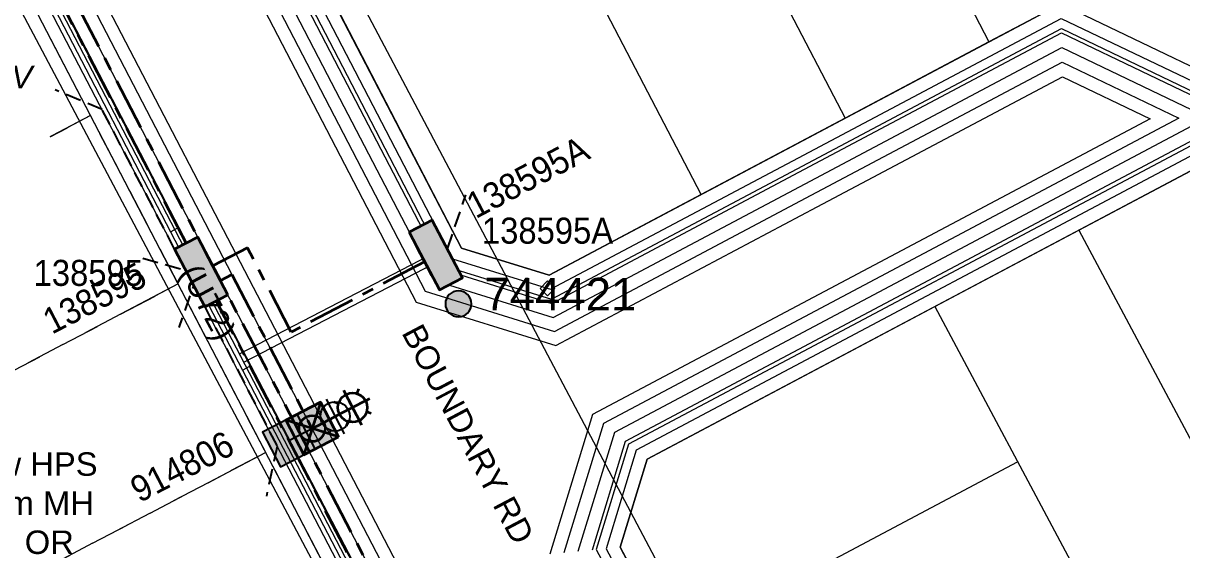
# Model space of a CAD drawing. Header units: metres. Extents: x 0 to 304202, y 0 to 6270858.
# Drawn here: x 303672.5 to 303761.4, y 6270438 to 6270478.4 of the extents above; entities that cross this region are included whole.
import ezdxf
from ezdxf import colors
from ezdxf.entities.mleader import LeaderData, LeaderLine
from ezdxf.enums import TextEntityAlignment as Align
from ezdxf.math import Vec2, Vec3

# ---------------------------------------------------------------- set-up
doc = ezdxf.new("R2010")
doc.units = ezdxf.units.M
for name, pattern in [('Cable Exist UG', [7, 4, -1, 1, -1]), ('Dash', [5, 3, -2]), ('IE Trench LV', [6, 4, -2]), ('PHANTOMX2', [6.6000000000000005, 3, -0.75, 0.2, -0.75, 0.2, -0.75, 0.2, -0.75])]:
    doc.linetypes.add(name, pattern=pattern)
doc.layers.get('0').update_dxf_attribs({"color": 6})
for name, color, linetype, lineweight in [('_User Miscellaneous1', 30, 'Continuous', 13), ('_User_HV_Exist', 1, 'Continuous', 35), ('_User_LV_Exist', 5, 'Continuous', 35), ('_User_SL_Exist', 4, 'Continuous', 35), ('Cadastre Developer_SP_EXT', 98, 'Continuous', 15), ('Cadastre Developer_SP_NEW', 92, 'Continuous', 15), ('Cadastre Roads_SP_EXT', 218, 'Continuous', 15), ('Services_SP_EXT', 42, 'PHANTOMX2', 20)]:
    doc.layers.add(name, color=color, linetype=linetype, lineweight=lineweight)
doc.layers.add('_User Miscellaneous10', color=252, linetype='Continuous', lineweight=13, plot=False, transparency=0.65)
for name, color, linetype in [('Equip_SP_SL_EXT', 7, 'Continuous'), ('Equip_SP_SL_NEW', 2, 'Continuous'), ('Services_SP_NEW_UG', 2, 'IE Trench LV'), ('SupportsOH_SP_TR_HV_LV_SL_EXT', 7, 'Continuous'), ('SupportsUG_SP_LV_EXT', 7, 'Continuous'), ('SupportsUG_SP_LV_NEW', 2, 'Continuous'), ('SupportsUG_SP_LV_SL_NEW', 2, 'Continuous')]:
    doc.layers.add(name, color=color, linetype=linetype)
doc.styles.add('POLE_LABEL', font='arial.ttf', dxfattribs={"height": 2})
doc.styles.add('SL_LABEL', font='arial.ttf', dxfattribs={"height": 2})
doc.styles.get("Standard").update_dxf_attribs({"font": 'arial.ttf'})

# ---------------------------------------------------------------- blocks, each defined once
blk = doc.blocks.new('CCP_EXT')
at = {"flags": 9}
for tag, p in [('STATE', (0, -1.8)), ('USAGE', (0, -1.2)), ('LEGEND', (0, -1.4)), ('LIFE_SUPPORT', (0, -1.6)), ('NOTES', (0, -2))]:
    blk.add_attdef(tag, text='', height=0.2, dxfattribs=at).set_placement(p, align=Align.MIDDLE_LEFT)
at = {"transparency": 33554687}
blk.add_wipeout([(1.0546347836913324e-13, 0.565685424949226), (0.5656854249493113, 2.020605904817785e-14), (6.509105711582728e-14, -0.565685424949226), (-0.5656854249491408, -1.9984014443252818e-14)], dxfattribs=at)
blk.add_lwpolyline([(-0.5656854249491408, -2.00958019994648e-14), (1.053379049668485e-13, 0.5656854249492258), (0.5656854249493111, 1.998324918950336e-14), (6.503680917295529e-14, -0.565685424949226), (-0.5656854249491408, -2.00958019994648e-14)])
at = {"flags": 1}
blk.add_attdef('Z', (0, 0), '', height=0.2, dxfattribs=at)
at = {"flags": 9}
for tag, p in [('CCP_TYPE', (0, 0)), ('OPERATING_VOLTAGE', (0, -0.6000000000000001)), ('ORIENTATION', (0, -0.8)), ('CONSTRUCTED_VOLTAGE', (0, -0.2)), ('NO_PHASES', (0, -0.4)), ('OWNED_BY', (0, -1))]:
    blk.add_attdef(tag, text='', height=0.2, dxfattribs=at).set_placement(p, align=Align.MIDDLE_LEFT)
blk = doc.blocks.new('POLE_EXT')
blk.add_hatch(color=256).paths.add_polyline_path([(-1, 0, 1), (1, 0, 1)])
blk.add_lwpolyline([(-1, 0, 1), (1, 0, 1)], format="xyb", close=True)
at = {"flags": 8}
blk.add_attdef('pNumber', text='', height=2, dxfattribs=at).set_placement((2.5, 2.5), align=Align.MIDDLE_CENTER)
at = {"style": 'POLE_LABEL', "flags": 9}
for tag, p in [('STRUCTURE_PLANT_NUMBER', (1.35493599185358, 0.02791782849911328)), ('STREET_CODE', (1.35493599185358, -0.2))]:
    blk.add_attdef(tag, text='', height=0.2, dxfattribs=at).set_placement(p, align=Align.MIDDLE_LEFT)
at = {"flags": 9}
for tag, p in [('SPECIAL_USE', (1.35493599185358, -0.8)), ('OWNED_BY', (1.35493599185358, -0.4)), ('PARENT', (1.35493599185358, -0.6000000000000001)), ('cLV', (1.35493599185358, -1.4)), ('STATE', (1.35493599185358, -1)), ('hDepth', (1.35493599185358, -1.6)), ('hDia', (1.35493599185358, -1.8)), ('USAGE', (1.35493599185358, -1.2)), ('cHV', (1.35493599185358, -2)), ('LBRACKET', (1.35493599185358, -2.2)), ('LExisting', (1.35493599185358, -2.4)), ('LANTNUMBER', (1.35493599185358, -2.6)), ('cLinedev', (1.35493599185358, -3.400000000000001)), ('LOther', (1.35493599185358, -2.8)), ('LRemove', (1.35493599185358, -3)), ('LEGEND', (1.35493599185358, -3.200000000000001)), ('LOCATION', (1.35493599185358, -3.600000000000001)), ('pExisting', (1.35493599185358, -3.800000000000001)), ('pFooting', (1.35493599185358, -4.400000000000001)), ('PFNUMBER', (1.35493599185358, -4.000000000000001)), ('NEWPFNUMBER', (1.35493599185358, -4.200000000000001)), ('pNew', (1.35493599185358, -4.600000000000001)), ('pRelocate', (1.35493599185358, -5.000000000000002)), ('pRemove', (1.35493599185358, -5.200000000000002)), ('pReplace', (1.35493599185358, -5.400000000000002)), ('cspan', (1.35493599185358, -6.000000000000003)), ('STREETNAME', (1.35493599185358, -6.200000000000003)), ('pStay', (1.35493599185358, -5.600000000000002)), ('pType', (1.35493599185358, -5.800000000000002)), ('SUBURB', (1.35493599185358, -6.400000000000003)), ('OPERATED_BY', (1.355339668812803, -7.013893489363087)), ('NOTES', (1.35493599185358, -6.600000000000003)), ('MAINTAINED_BY', (1.355339668812803, -6.814376177081737))]:
    blk.add_attdef(tag, text='', height=0.2, dxfattribs=at).set_placement(p, align=Align.MIDDLE_LEFT)
at = {"flags": 1}
blk.add_attdef('Z', (1.35493599185358, -7.32844111475903), '', height=0.2, dxfattribs=at)
blk = doc.blocks.new('*U258')
at = {"layer": 'Services_SP_NEW_UG', "ltscale": 0.3}
for points in [[(-1.7, 0), (1.5, 3)], [(1.5, -3), (-1.7, 0)]]:
    blk.add_lwpolyline(points, dxfattribs=at)
blk = doc.blocks.new('*U264')
at = {"layer": 'Services_SP_NEW_UG', "ltscale": 0.3, "flags": 128}
for points in [[(-14.57142889631878, -1), (-17.57142889631878, 1.5)], [(14.57142800952058, -1), (17.57142800952058, 1.5)], [(-2.5, -1), (-14.57142889631878, -1)], [(2.5, -1), (14.57142800952058, -1)]]:
    blk.add_lwpolyline(points, dxfattribs=at)
blk = doc.blocks.new('*U275')
at = {"layer": 'Services_SP_NEW_UG', "ltscale": 0.3}
blk.add_lwpolyline([(-3.00893837988347, 0.01458727360599721), (0.1910616201165301, 3.014587273605997)], dxfattribs=at)
blk = doc.blocks.new('*U270')
for tag, height, rotation, flags, p in [('LANTNUMBER', 0.2, 270, 9, (-1.4, 2.599999999999996)), ('LOUTREACH', 0.2, 270, 9, (-1.4, 2.199999999999996)), ('LOUTREACHVOCAB', 0.2, 270, 9, (-1.4, 1.999999999999996)), ('LRATECODE', 0.2, 270, 9, (-1.4, 1.799999999999995)), ('LREMOVE', 0.2, 270, 9, (-1.4, 1.599999999999995)), ('LREPLACE', 0.2, 270, 9, (-1.4, 1.399999999999995)), ('LTYPEVOCAB', 0.2, 270, 9, (-1.4, 0.9999999999999964)), ('LTYPE', 0.2, 270, 9, (-1.4, 1.199999999999996)), ('LEGEND', 0.2, 270, 9, (-1.4, 0.7999999999999972)), ('SUBURB', 0.2, 270, 9, (-1.4, 0.5999999999999979)), ('STREETNAME', 0.2, 270, 9, (-1.4, 0.3999999999999986)), ('LOCATION', 0.2, 270, 9, (-1.4, 0.1999999999999993)), ('LNEW', 0.2, 270, 9, (-6.400000000000003, 1.17566092718146e-15)), ('LMASTVOCAB', 0.2, 270, 9, (-6.200000000000003, 1.138921523207039e-15)), ('LMAST', 0.2, 270, 9, (-6.000000000000003, 1.102182119232618e-15)), ('LLAMPVOCAB', 0.2, 270, 9, (-5.800000000000002, 1.065442715258198e-15)), ('LLAMP', 0.2, 270, 9, (-5.600000000000002, 1.028703311283777e-15)), ('LEXIST', 0.2, 270, 9, (-5.400000000000002, 9.919639073093565e-16)), ('LCHARGE3PERCENT', 0.2, 270, 9, (-5.200000000000002, 9.552245033349359e-16)), ('LCHARGE3', 0.2, 270, 9, (-5.000000000000002, 9.184850993605152e-16)), ('LCHARGE2PERCENT', 0.2, 270, 9, (-4.800000000000002, 8.817456953860945e-16)), ('LCHARGE2', 0.2, 270, 9, (-4.600000000000001, 8.45006291411674e-16)), ('LCHARGE1PERCENT', 0.2, 270, 9, (-4.400000000000001, 8.082668874372533e-16)), ('LCHARGE1', 0.2, 270, 9, (-4.200000000000001, 7.715274834628326e-16)), ('LCATEGORY', 0.2, 270, 9, (-4.000000000000001, 7.347880794884121e-16)), ('LBRACKETVOCAB', 0.2, 270, 9, (-3.800000000000001, 6.980486755139915e-16)), ('LBRACKET', 0.2, 270, 9, (-3.600000000000001, 6.613092715395708e-16)), ('LKINGHEIGHT', 0.2, 270, 9, (-3.400000000000001, 6.245698675651503e-16)), ('CREPLACE', 0.2, 270, 9, (-3.200000000000001, 5.878304635907296e-16)), ('CREMOVE', 0.2, 270, 9, (-3, 5.51091059616309e-16)), ('CNUMBER', 0.2, 270, 9, (-2.8, 5.143516556418884e-16)), ('CNEW', 0.2, 270, 9, (-2.6, 4.776122516674677e-16)), ('CEXIST', 0.2, 270, 9, (-2.4, 4.408728476930471e-16)), ('USAGE', 0.2, 270, 9, (-2.2, 4.041334437186265e-16)), ('STATE', 0.2, 270, 9, (-2, 3.673940397442059e-16)), ('OWNED_BY', 0.2, 270, 9, (-1.8, 3.306546357697853e-16)), ('ORIENTATION', 0.2, 270, 9, (-1.6, 2.939152317953647e-16)), ('OPERATING_VOLTAGE', 0.2, 270, 9, (-1.4, 2.571758278209441e-16)), ('MAINTAINED_BY', 0.2, 270, 9, (-1.4, -0.6629199449275767)), ('NOTES', 0.2, 270, 9, (-1.4, 0)), ('NO_PHASES', 0.2, 270, 9, (-1.2, 2.204364238465236e-16)), ('LANTERN_TYPE', 0.2, 270, 9, (-1, 1.83697019872103e-16)), ('LANTERN_PURPOSE', 0.2, 270, 9, (-0.8, 1.469576158976824e-16)), ('CONTROL_TYPE', 0.2, 270, 9, (-0.6000000000000001, 1.102182119232618e-16)), ('CONSTRUCTED_VOLTAGE', 0.2, 270, 9, (-0.4, 7.347880794884119e-17)), ('LNUMBER', 0.9999999999999999, 269.4818698724372, 8, (2.266673991995365, -0.7204519538581824))]:
    blk.add_attdef(tag, text='', height=height, rotation=rotation, dxfattribs=dict(flags=flags)).set_placement(p, align=Align.MIDDLE_LEFT)
for tag, p, height, flags in [('OPERATED_BY', (-1.4, -0.4071683633081271), 0.2, 9), ('Z', (0, 0), 0.001, 1)]:
    blk.add_attdef(tag, p, '', height=height, rotation=270, dxfattribs=dict(flags=flags))
at = {"style": 'SL_LABEL'}
for tag, height, rotation, flags, p in [('STREET_CODE', 0.001, 270, 9, (0.0005000000000000004, -1.224646799147354e-19)), ('ASSET_NUM', 0.9999999999999999, 269.4818698724372, 8, (4.266592215316821, -0.7385378607127482))]:
    blk.add_attdef(tag, text='', height=height, rotation=rotation, dxfattribs=dict(at, flags=flags)).set_placement(p, align=Align.MIDDLE_LEFT)
at = {"transparency": 33554687}
blk.add_wipeout([(3.278501980005876, 0.5829514241678506), (2.2235536602319717, 1.219357122484042), (1.6063309629869384, 2.2856424090038687), (2.242736661303114, 3.340590728777758), (3.3087924351295417, 3.9578154859706487), (4.36397026759686, 3.321407727706615), (4.9811929648418936, 2.255122441186789), (4.344787266525687, 1.2001741214128696)], dxfattribs=at)
for p, q in [((3.329933777647075, 6.27021887433963), (3.303935286520109, 3.395336425713647)), ((3.307326394078867, 3.770321095187811), (3.280197533797018, 0.7704437602056267)), ((2.242736661303115, 3.340590728777757), (2.505492986955946, 3.073038652857136)), ((4.363970267596862, 3.321407727706613), (4.096418191676223, 3.058651402053767)), ((2.168807963296099, 2.280555747701022), (1.793823294583865, 2.283946855252887)), ((4.793700631429035, 2.256817997555795), (1.793823296446852, 2.283946857837644)), ((4.793700633244969, 2.256817994937768), (4.418715964532735, 2.260209102489635)), ((2.223553660231973, 1.219357122484043), (2.491105736152579, 1.482113448136857)), ((3.283588641308723, 1.145428424477009), (3.280197533780382, 0.7704437583661665)), ((4.344787266525687, 1.20017412141287), (4.082030940872855, 1.467726197333489))]:
    blk.add_line(p, q)
blk.add_circle((3.293761963914416, 2.270382425095328), 1.125)
blk = doc.blocks.new('*U271')
at = {"width": 0.9}
blk.add_attdef('ASSET_NUM', text='', height=2, dxfattribs=at).set_placement((4, 2), align=Align.MIDDLE_LEFT)
for tag, p, flags in [('SUBURB', (-1.999999999999998, 1.523386574178241e-15), 1), ('STREETNAME', (-1.799999999999998, 1.437661298237926e-15), 9), ('PARENT', (-1.599999999999999, 1.351936022297611e-15), 9), ('NOTES', (-1.399999999999999, 1.266210746357297e-15), 9), ('LOCATION', (-1.199999999999999, 1.180485470416982e-15), 9), ('LEGEND', (-0.9999999999999987, 1.094760194476667e-15), 9), ('USAGE', (-0.7999999999999987, 1.009034918536353e-15), 9), ('SUPPORT_TYPE', (-0.5999999999999988, 9.233096425960378e-16), 9), ('STATE', (-0.3999999999999986, 8.37584366655723e-16), 9), ('OWNED_BY', (-0.1999999999999986, 7.518590907154083e-16), 9)]:
    blk.add_attdef(tag, p, '', height=0.2, rotation=270, dxfattribs=dict(flags=flags))
at = {"transparency": 33554687}
blk.add_wipeout([(1.0000000000000013, 2.499999999999999), (0.9999999999999996, -2.500000000000001), (-1.0000000000000004, -2.5), (-0.9999999999999987, 2.5)], dxfattribs=at)
at = {"layer": 'SupportsUG_SP_LV_EXT'}
h = blk.add_hatch(color=256, dxfattribs=at)
h.dxf.hatch_style = 1
h.paths.add_polyline_path([(-0.999999999999999, 2.5), (-1, -1.25), (-0.9999999999999994, 1.25), (-1.000000000000001, -2.5), (0.999999999999999, -2.5), (1.000000000000001, 2.5)])
blk.add_lwpolyline([(-0.9999999999999986, 2.5), (-1, -1.25), (-0.999999999999999, 1.25), (-1.000000000000001, -2.5), (0.9999999999999994, -2.5), (1.000000000000002, 2.5)], close=True)
blk = doc.blocks.new('*U269')
at = {"layer": 'Equip_SP_SL_EXT'}
h = blk.add_hatch(color=256, dxfattribs=at)
h.dxf.hatch_style = 1
h.paths.add_polyline_path([(-1.5, 1.5), (-1.5, -1.5), (1.5, -1.5), (1.5, 1.5)])
blk.add_lwpolyline([(-1.5, 1.5), (-1.5, -1.5), (1.5, -1.5), (1.5, 1.5)], close=True)
at = {"width": 0.9, "flags": 8}
blk.add_attdef('ASSET_NUM', text='', height=2, dxfattribs=at).set_placement((4, 2), align=Align.MIDDLE_LEFT)
at = {"flags": 1}
blk.add_attdef('Z', (-2.350910900690395, -1.813241310185048), '', height=0.2, rotation=270, dxfattribs=at)
at = {"flags": 9}
for tag, p in [('NOTES', (-2, -1.813241310185048)), ('SUBURB', (-1.8, -1.813241310185049)), ('STREETNAME', (-1.6, -1.813241310185049)), ('LOCATION', (-1.4, -1.813241310185049)), ('LEGEND', (-1.2, -1.813241310185049)), ('USAGE', (-1, -1.813241310185049)), ('STATE', (-0.8000000000000004, -1.813241310185049)), ('OWNED_BY', (-0.6000000000000004, -1.813241310185049)), ('COLUMN_TYPE', (-0.4000000000000004, -1.813241310185049)), ('STREET_CODE', (-0.2000000000000003, -1.813241310185049)), ('STRUCTURE_PLANT_NUMBER', (0.03081449384793411, -1.813241310185049))]:
    blk.add_attdef(tag, text='', height=0.2, rotation=270, dxfattribs=at).set_placement(p, align=Align.MIDDLE_LEFT)
blk = doc.blocks.new('*U291')
at = {"linetype": 'Continuous'}
h = blk.add_hatch(color=256, dxfattribs=at)
h.dxf.hatch_style = 1
h.paths.add_polyline_path([(-1.999999999676609, 1.500000000727998), (-1.999999999676609, -1.499999999272002), (1.000000000323391, -1.499999999272002), (1.000000000323391, 1.500000000727998)])
h = blk.add_hatch(color=256)
h.dxf.hatch_style = 1
h.paths.add_polyline_path([(-1.999999999676609, 1.500000000727998), (1.000000000323391, -1.499999999272002), (-1.999999999676609, -1.499999999272002)])
for p, q in [((-5.06066017145643, 1.06066017250782), (-4.795495128511475, 0.7954951295628633)), ((-3.999999999676609, 1.125000000727998), (-3.999999999676609, 1.500000000727998)), ((-2.939339827896805, 1.060660172507837), (-3.20450487084176, 0.7954951295628815)), ((-1.999999999676609, 1.500000000727998), (1.000000000323391, -1.499999999272002)), ((-1.999999999676609, -1.499999999272002), (1.000000000323391, 1.500000000727998)), ((-5.124999999676609, 7.279988737652642e-10), (-5.499999999676609, 7.279989426516467e-10)), ((-0.4999999996766089, 7.279979119534374e-10), (-2.874999999676609, 7.279979865919577e-10)), ((-5.060660171456448, -1.060660171051806), (-4.795495128511493, -0.7954951281068494)), ((-2.939339827896787, -1.060660171051823), (-3.204504870841743, -0.7954951281068672)), ((-3.999999999676609, -1.499999999272002), (-3.999999999676609, -1.124999999272002))]:
    blk.add_line(p, q)
blk.add_line((-5.124999999676609, 7.279981243647226e-10), (-2.874999999676609, 7.279979865919577e-10), dxfattribs=at)
at = {"linetype": 'Continuous', "flags": 128}
blk.add_lwpolyline([(-3.999999999676609, 1.406250000727998), (-3.999999999676609, -1.406249999272002)], dxfattribs=at)
blk.add_lwpolyline([(-1.999999999676609, 1.500000000727998), (-1.999999999676609, -1.499999999272002), (1.000000000323391, -1.499999999272002), (1.000000000323391, 1.500000000727998)], close=True)
at = {"flags": 128}
blk.add_lwpolyline([(-1.999999999676609, 1.500000000727998), (1.000000000323391, -1.499999999272002), (-1.999999999676609, -1.499999999272002), (-1.999999999676609, 1.500000000727998)], dxfattribs=at)
for centre, radius in [((-3.999999999676609, 7.279979865919577e-10), 1.125), ((-0.4999999996766089, 7.279979119534374e-10), 1)]:
    blk.add_circle(centre, radius)

msp = doc.modelspace()

# ---------------------------------------------------------------- linework, layer by layer
at = {"layer": '_User Miscellaneous1'}
for p, q in [((303675.6142930462, 6270479.85379944), (303684.4933935693, 6270462.767143801)), ((303684.4933935693, 6270462.767143801), (303684.1739456286, 6270462.601152797)), ((303689.128417129, 6270453.065889233), (303689.294310857, 6270452.746390765)), ((303689.46020458505, 6270452.426892296), (303689.294310857, 6270452.746390765)), ((303689.3736594201, 6270451.812921734), (303689.6931094339, 6270451.978908747)), ((303690.0125594477, 6270452.144895761), (303689.6931094339, 6270451.978908747))]:
    msp.add_line(p, q, dxfattribs=at)
at = {"layer": 'Cadastre Developer_SP_EXT', "linetype": 'Dash'}
for points in [[(303670.990178922, 6270484.28491692), (303640.012749271, 6270467.99409208), (303646.731530593, 6270455.0641378), (303677.708960243, 6270471.35496265), (303670.990178922, 6270484.28491692)], [(303684.427741564, 6270458.42500837), (303677.708960243, 6270471.35496265), (303646.731530593, 6270455.0641378), (303653.450311914, 6270442.13418353), (303684.427741564, 6270458.42500837)], [(303691.146522885, 6270445.4950541), (303684.427741564, 6270458.42500837), (303653.450311914, 6270442.13418353), (303658.615190066, 6270432.19512288), (303660.169093235, 6270429.20422926), (303691.146522885, 6270445.4950541)], [(303691.146522885, 6270445.4950541), (303660.169093235, 6270429.20422926), (303664.377950961, 6270421.10321407), (303666.887874556, 6270416.27427498), (303697.865304206, 6270432.56509983), (303691.146522885, 6270445.4950541)]]:
    msp.add_lwpolyline(points, close=True, dxfattribs=at)
at = {"layer": 'Cadastre Developer_SP_NEW', "color": 4, "linetype": 'Continuous', "transparency": 33554559}
for p, q in [((303731.2830629994, 6270506.575974001), (303746.6361549994, 6270477.007127001)), ((303720.1853309994, 6270500.823553001), (303735.5952239993, 6270471.145313)), ((303724.5542869993, 6270465.283500001), (303709.0875879994, 6270495.071142001)), ((303706.1746019993, 6270461.186176001), (303692.9292929993, 6270486.695615001)), ((303757.6770959994, 6270482.868941002), (303746.6361549994, 6270477.007127001)), ((303711.302534038, 6270406.704887941), (303674.6594603408, 6270477.224903413)), ((303746.6361549994, 6270477.007127001), (303735.5952239993, 6270471.145313)), ((303677.709422038, 6270471.355224941), (303673.2840315729, 6270469.027873126)), ((303735.5952239993, 6270471.145313), (303724.5542869993, 6270465.283500001)), ((303753.5234739993, 6270462.549039001), (303764.5639719993, 6270468.410562001)), ((303742.4829739993, 6270456.687516001), (303753.5234739993, 6270462.549039001)), ((303753.5234739993, 6270462.549039001), (303768.6927009994, 6270434.089646)), ((303684.4280440382, 6270458.42515794), (303680.0026544177, 6270456.097806427)), ((303720.4020149994, 6270444.964427001), (303742.4829739993, 6270456.687516001)), ((303742.4829744045, 6270456.687516216), (303772.8167927243, 6270399.777419324)), ((303691.1466648423, 6270445.495089311), (303686.7212775846, 6270443.167739106)), ((303718.3376609994, 6270438.207444001), (303720.4020149994, 6270444.964427001)), ((303722.3358339994, 6270430.706340001), (303748.8329719994, 6270444.774114001)), ((303722.3358339994, 6270430.706340001), (303718.3376609994, 6270438.207444001))]:
    msp.add_line(p, q, dxfattribs=at)

# ---------------------------------------------------------------- block references
at = {"layer": '_User Miscellaneous10'}
for name, p, rotation in [('*U264', (303684.428044038, 6270458.42515794), 117.4569438656551), ('*U275', (303707.7506180084, 6270462.510416562), 27.85579699251523), ('*U258', (303684.428044038, 6270458.42515794), 207.4569438656552)]:
    msp.add_blockref(name, p, dxfattribs=dict(at, rotation=rotation))
at = {"layer": 'Services_SP_EXT'}
msp.add_blockref('CCP_EXT', (303712.76511, 6270458.088415), dxfattribs=at)

# ---------------------------------------------------------------- texts
at = {"layer": '_User_LV_Exist', "insert": (303666.3483534347, 6270478.100570791), "char_height": 1.75, "attachment_point": 1}
msp.add_mtext('\\pi-4.6472;{\\fArial|b0|i1|c0|p34;Vd: 5.6V\\P\\pi-6.8221;VdE2: 33.9V}', dxfattribs=at)
at = {"layer": 'Cadastre Roads_SP_EXT'}
msp.add_text('BOUNDARY RD', height=1.8, rotation=297.8877910000003, dxfattribs=at).set_placement((303701.535776, 6270454.689651))

# ---------------------------------------------------------------- leaders
at = {"layer": '_User Miscellaneous10'}
ml = msp.add_multileader_mtext('Standard', dxfattribs=at)
ml.set_content('250w HPS\\P10.5m MH\\P4.5m OR', color=256)
ml.set_leader_properties()
ml.build(insert=Vec2(0, 0))
ml.multileader.update_dxf_attribs({"leader_type": 2, "has_text_frame": 1, "text_left_attachment_type": 2, "text_right_attachment_type": 2, "dogleg_length": 0.01, "arrow_head_size": 2.5})
ctx = ml.context
ctx.base_point, ctx.char_height, ctx.arrow_head_size, ctx.landing_gap_size, ctx.plane_origin = Vec3(303665.3708153365, 6270441.109807016), 1.8, 2.5, 1, Vec3(303655.3708153365, 6270434.499074865)
ctx.left_attachment, ctx.right_attachment = 2, 2
notes = []
notes.append((ctx, [(0, (0, 0, 0), (0, 0), (1, 0), 1, [])]))
ctx.mtext.insert, ctx.mtext.width, ctx.mtext.flow_direction = Vec3(303666.3708153365, 6270445.499074865), 18.21344487981488, 5
for ctx, leaders in notes:
    for number, flags, end, landing, length, lines in leaders:
        leader = LeaderData()
        leader.index, (leader.has_last_leader_line, leader.has_dogleg_vector, leader.attachment_direction) = number, flags
        leader.last_leader_point, leader.dogleg_vector, leader.dogleg_length = Vec3(end), Vec3(landing), length
        for number, points, colour, breaks in lines:
            line = LeaderLine()
            line.index, line.vertices, line.color, line.breaks = number, Vec3.list(points), colors.encode_raw_color(colour), breaks
            leader.lines.append(line)
        ctx.leaders.append(leader)

# ---------------------------------------------------------------- next in the draw order: linework, layer by layer
at = {"layer": 'Cadastre Developer_SP_NEW', "color": 4, "linetype": 'Continuous', "transparency": 33554559}
for p, q in [((303724.5542869993, 6270465.283500001), (303712.8948699993, 6270459.093325001)), ((303712.8948699993, 6270459.093325001), (303706.1746019993, 6270461.186176001))]:
    msp.add_line(p, q, dxfattribs=at)
at = {"layer": 'Cadastre Roads_SP_EXT', "linetype": 'Continuous'}
msp.add_lwpolyline([(303694.572985984, 6270487.44499296), (303673.998983423, 6270526.34102494), (303662.976042054, 6270518.93800102), (303654.44800293, 6270513.21199153), (303725.723014533, 6270378.60701291), (303734.468992238, 6270383.62198454), (303745.988035289, 6270390.22796079), (303720.110036393, 6270439.12400038), (303694.572985984, 6270487.44499296)], close=True, dxfattribs=at)

# ---------------------------------------------------------------- next in the draw order: block references
at = {"layer": 'SupportsOH_SP_TR_HV_LV_SL_EXT'}
ref = msp.add_blockref('POLE_EXT', (303705.931133, 6270456.899837), dxfattribs=at)
ref.add_attrib('ASSET_NUM', '744421', dxfattribs={"layer": '0', "height": 2.5, "rotation": 359.9450377794861, "style": 'POLE_LABEL'}).set_placement((303707.931133, 6270457.649837), align=Align.MIDDLE_LEFT)

# ---------------------------------------------------------------- next in the draw order: block references
at = {"layer": 'Equip_SP_SL_NEW', "rotation": 117.9721995465388}
msp.add_blockref('*U270', (303700.021012235, 6270446.417252332), dxfattribs=at)
at = {"layer": 'SupportsUG_SP_LV_NEW', "ltscale": 10, "rotation": 27.85579699251523}
msp.add_blockref('*U271', (303704.1993940015, 6270460.650145674), dxfattribs=at).add_auto_attribs({'ASSET_NUM': '138595A'})
at = {"layer": 'SupportsUG_SP_LV_NEW', "ltscale": 10}
ref = msp.add_blockref('*U271', (303686.202759185, 6270459.347321779), dxfattribs=dict(at, rotation=207.4569438656552))
ref.add_attrib('ASSET_NUM', '138595', dxfattribs={"layer": '0', "height": 2, "rotation": 207.4569438885614, "text_generation_flag": 6, "width": 0.9}).set_placement((303681.7311650515, 6270459.277709248), align=Align.MIDDLE_RIGHT)

# ---------------------------------------------------------------- next in the draw order: linework, layer by layer
at = {"layer": '_User Miscellaneous1'}
for p, q in [((303674.97539552697, 6270479.521820584), (303683.85449768783, 6270462.435161794)), ((303683.85449768783, 6270462.435161794), (303684.1739456286, 6270462.601152797)), ((303683.85449768783, 6270462.435161794), (303689.3736594201, 6270451.812921734)), ((303684.4933935693, 6270462.767143801), (303690.0125594477, 6270452.144895761)), ((303689.128417129, 6270453.065889233), (303704.36705087166, 6270460.978270717)), ((303689.46020458505, 6270452.426892296), (303704.6988383277, 6270460.339273781)), ((303704.36705087166, 6270460.978270717), (303704.5329445997, 6270460.658772249)), ((303704.6988383277, 6270460.339273781), (303704.5329445997, 6270460.658772249)), ((303689.3736594201, 6270451.812921734), (303697.1301024358, 6270436.885760806)), ((303690.0125594477, 6270452.144895761), (303697.7689978671, 6270437.217743679))]:
    msp.add_line(p, q, dxfattribs=at)
at = {"layer": '_User Miscellaneous10', "flags": 128}
for points in [[(303727.7559253844, 6270383.715790896), (303690.2856121204, 6270455.826859712), (303677.8989754036, 6270479.664314561), (303664.6109650755, 6270505.239183757), (303660.6328020114, 6270512.8948561), (303651.0041064455, 6270515.912112632), (303618.0059303326, 6270498.386512991), (303594.4943441863, 6270485.900630785), (303591.5811687949, 6270476.601309189), (303597.4919148058, 6270465.36289194), (303591.5891704001, 6270459.25238123), (303584.5167871822, 6270472.864919257), (303578.5258823385, 6270474.741802585), (303567.0585504922, 6270496.560139014), (303645.9108256366, 6270538.003500604), (303610.7785543736, 6270604.478123981)], [(303728.8335291847, 6270383.81074674), (303691.1729671055, 6270456.287946613), (303678.7863268589, 6270480.125408255), (303665.4983369379, 6270505.700238177), (303661.3284830787, 6270513.724804882), (303650.9042331934, 6270516.991357017), (303617.5368728256, 6270499.269680616), (303593.6627856169, 6270486.591291384), (303590.5026563832, 6270476.503653641), (303596.2702075452, 6270465.537500411), (303591.8356959449, 6270460.946901739), (303585.2124887537, 6270473.694890214), (303579.2189345339, 6270475.572603562), (303568.4089740934, 6270496.140191283), (303647.2632773083, 6270537.58461879), (303611.6626730251, 6270604.945386444)], [(303725.6007177837, 6270383.525879208), (303688.5109021503, 6270454.90468591), (303676.1242724931, 6270478.742127173), (303662.8362213507, 6270504.317074919), (303659.241439877, 6270511.234958536), (303651.2038529497, 6270513.753623861), (303618.9440453466, 6270496.62017774), (303596.1574613251, 6270484.519309588), (303593.7381936185, 6270476.796620284), (303599.9353293272, 6270465.013674999), (303591.0961193106, 6270455.86334021), (303583.1253840391, 6270471.204977344), (303577.1397779478, 6270473.080200632), (303564.3577032897, 6270497.400034477), (303643.2059222933, 6270538.841264232), (303609.0103170706, 6270603.543599053)], [(303726.678321584, 6270383.620835052), (303689.3982571354, 6270455.365772811), (303677.0116239483, 6270479.203220867), (303663.7235932131, 6270504.778129338), (303659.9371209441, 6270512.064907318), (303651.1039796976, 6270514.832868246), (303618.4749878396, 6270497.503345366), (303595.3259027557, 6270485.209970186), (303592.6596812067, 6270476.698964736), (303598.7136220665, 6270465.18828347), (303591.3426448553, 6270457.55786072), (303583.8210856107, 6270472.034948301), (303577.8328301432, 6270473.911001609), (303565.7081268909, 6270496.980086746), (303644.558373965, 6270538.422382418), (303609.8944357221, 6270604.010861517)], [(303723.445510183, 6270383.33596752), (303686.7361921802, 6270453.982512108), (303674.3495695825, 6270477.819939785), (303661.061477626, 6270503.39496608), (303657.850077743, 6270509.57506097), (303651.403599454, 6270511.59513509), (303619.8821603606, 6270494.853842489), (303597.820578464, 6270483.13798839), (303595.895218442, 6270476.99193138), (303602.3787438485, 6270464.664458057), (303590.603068221, 6270452.474299191), (303581.733980896, 6270469.54503543), (303575.753673557, 6270471.41859868), (303561.6568560873, 6270498.23992994), (303640.50101895, 6270539.67902786), (303607.2420797676, 6270602.609074126)], [(303724.5231139833, 6270383.430923364), (303687.6235471652, 6270454.443599009), (303675.2369210378, 6270478.281033479), (303661.9488494883, 6270503.8560205), (303658.54575881, 6270510.405009753), (303651.3037262019, 6270512.674379475), (303619.4131028536, 6270495.737010115), (303596.9890198946, 6270483.828648989), (303594.8167060303, 6270476.894275832), (303601.1570365878, 6270464.839066528), (303590.8495937658, 6270454.1688197), (303582.4296824676, 6270470.375006387), (303576.4467257524, 6270472.249399655), (303563.0072796885, 6270497.819982208), (303641.8534706216, 6270539.260146046), (303608.1261984191, 6270603.07633659)], [(303793.4229555641, 6270580.388039965), (303741.8132443482, 6270553.663093869), (303678.529637546, 6270520.89307945), (303675.1053678656, 6270510.196408492), (303694.099628178, 6270473.591320699), (303702.6976914709, 6270457.032116504), (303713.3983930352, 6270453.699663992), (303733.462589622, 6270464.352073248), (303752.2712779476, 6270474.337914984), (303758.9938419259, 6270471.114284058), (303716.226032805, 6270448.408326826), (303712.9500187923, 6270437.685373795)], [(303793.8827893042, 6270579.500034936), (303742.2730780883, 6270552.775088839), (303679.3561376492, 6270520.194944478), (303676.1845927662, 6270510.287730617), (303694.9872454842, 6270474.051902416), (303703.3930735787, 6270457.862928403), (303713.297688428, 6270454.778396194), (303732.9936642667, 6270465.235311047), (303752.248347458, 6270475.457938787), (303761.2119174406, 6270471.159691647), (303717.0612292438, 6270447.719546861), (303714.0275472337, 6270437.789787836)], [(303794.3426230443, 6270578.612029906), (303742.7329118284, 6270551.88708381), (303680.1826377523, 6270519.496809505), (303677.2638176668, 6270510.379052741), (303695.8748627904, 6270474.512484133), (303704.0884556855, 6270458.693740302), (303713.1969838208, 6270455.857128396), (303732.5247389114, 6270466.118548847), (303752.2254169683, 6270476.57796259), (303763.4299929553, 6270471.205099235), (303717.8964256827, 6270447.030766896), (303715.1050756752, 6270437.894201878)], [(303794.8024567844, 6270577.724024877), (303743.1927455685, 6270550.99907878), (303681.0091378554, 6270518.798674532), (303678.3430425674, 6270510.470374866), (303696.7624800967, 6270474.973065849), (303704.7838377913, 6270459.524552201), (303713.0962792136, 6270456.935860598), (303732.0558135561, 6270467.001786646), (303752.2024864787, 6270477.697986394), (303765.64806847, 6270471.250506824), (303718.7316221216, 6270446.341986931), (303716.1826041166, 6270437.998615919)], [(303795.2622905244, 6270576.836019848), (303743.6525793085, 6270550.111073751), (303681.8356379584, 6270518.100539559), (303679.4222674679, 6270510.561696991), (303697.6500974029, 6270475.433647566), (303705.4792198959, 6270460.355364101), (303712.9955746065, 6270458.014592799), (303731.5868882008, 6270467.885024446), (303752.179555989, 6270478.818010198), (303767.8661439847, 6270471.295914412), (303719.5668185605, 6270445.653206966), (303717.260132558, 6270438.10302996), (303736.1523070675, 6270402.658888628)], [(303795.7221242645, 6270575.948014818), (303744.1124130486, 6270549.223068722), (303682.6621380615, 6270517.402404587), (303680.5014923685, 6270510.653019116), (303698.5377147092, 6270475.894229282), (303706.1746019993, 6270461.186176001), (303712.8948699993, 6270459.093325001), (303731.1179628456, 6270468.768262246), (303752.1566254994, 6270479.938034002), (303770.0842194994, 6270471.341322001), (303720.4020149994, 6270444.964427001), (303718.3376609994, 6270438.207444001), (303737.0347774994, 6270403.129256502)]]:
    msp.add_lwpolyline(points, dxfattribs=at)
at = {"layer": '_User Miscellaneous10', "color": 4, "flags": 128}
for points in [[(303725.2774366436, 6270383.497392455), (303688.2446956548, 6270454.766359841), (303675.8580670565, 6270478.603799065), (303662.570009792, 6270504.178758593), (303659.0327355568, 6270510.9859739), (303651.2338149254, 6270513.429850545), (303619.0847625987, 6270496.355227453), (303596.406928896, 6270484.312111408), (303594.0617473421, 6270476.825916948), (303600.3018415054, 6270464.961292457), (303591.0221616472, 6270455.354984057), (303582.9166735677, 6270470.955986056), (303576.9318622892, 6270472.83096034), (303563.9525762094, 6270497.526018796), (303642.8001867919, 6270538.966928777), (303608.7450814752, 6270603.403420314)], [(303794.9404069064, 6270577.457623367), (303743.3306956905, 6270550.732677271), (303681.2570878862, 6270518.58923404), (303678.6668100375, 6270510.497771504), (303697.0287652886, 6270475.111240364), (303704.9924524235, 6270459.773795771), (303713.0660678315, 6270457.259480258), (303731.9151359495, 6270467.266757986), (303752.1956073318, 6270478.033993536), (303766.3134911244, 6270471.2641291), (303718.9821810532, 6270446.135352941), (303716.505862649, 6270438.029940129), (303735.5345777651, 6270402.329631116)]]:
    msp.add_lwpolyline(points, dxfattribs=at)
at = {"layer": '_User_LV_Exist', "linetype": 'Cable Exist UG', "ltscale": 0.9}
for points in [[(303685.0500540688, 6270461.565715549), (303673.9182190574, 6270482.989061813)], [(303703.3415993064, 6270460.133073022), (303693.1115005229, 6270454.726615375), (303689.7521894791, 6270461.191649458), (303687.0901167586, 6270459.808403699)], [(303711.9245442967, 6270409.845445806), (303687.3554640167, 6270457.128927863)]]:
    msp.add_lwpolyline(points, dxfattribs=at)
at = {"layer": '_User_SL_Exist', "linetype": 'Cable Exist UG', "ltscale": 0.9}
msp.add_lwpolyline([(303687.6664691583, 6270458.699206732), (303688.5538267113, 6270459.160288606), (303694.6960963905, 6270447.339417507)], dxfattribs=at)
at = {"layer": 'Cadastre Developer_SP_NEW', "linetype": 'Dash'}
msp.add_lwpolyline([(303691.146522885, 6270445.4950541), (303660.169093235, 6270429.20422926), (303664.377950961, 6270421.10321407), (303666.887874556, 6270416.27427498), (303697.865304206, 6270432.56509983), (303691.146522885, 6270445.4950541)], close=True, dxfattribs=at)

# ---------------------------------------------------------------- next in the draw order: block references
at = {"layer": '_User_SL_Exist', "rotation": 207.4579024268226}
msp.add_blockref('*U291', (303694.2611177763, 6270447.092133646), dxfattribs=at)
at = {"layer": 'SupportsUG_SP_LV_SL_NEW'}
ref = msp.add_blockref('*U269', (303692.9213812143, 6270446.417253723), dxfattribs=dict(at, rotation=207.4569420557409))
ref.add_attrib('ASSET_NUM', '914806', dxfattribs={"layer": '0', "height": 2, "rotation": 207.4569420557409, "text_generation_flag": 6, "width": 0.8999999999999998}).set_placement((303688.4497870785, 6270446.347641333), align=Align.MIDDLE_RIGHT)

# ---------------------------------------------------------------- next in the draw order: block references
at = {"layer": '_User_LV_Exist', "ltscale": 10}
ref = msp.add_blockref('*U271', (303686.202759185, 6270459.347321779), dxfattribs=dict(at, rotation=207.4569438656552))
ref.add_attrib('ASSET_NUM', '138595', dxfattribs={"layer": '0', "height": 2, "rotation": 180, "text_generation_flag": 6, "width": 0.9}).set_placement((303681.7311650515, 6270459.277709248), align=Align.MIDDLE_RIGHT)

# ---------------------------------------------------------------- next in the draw order: linework, layer by layer
at = {"layer": '_User_HV_Exist', "linetype": 'Cable Exist UG', "transparency": 33554687, "flags": 128}
msp.add_lwpolyline([(303687.8364937506, 6270371.820125671, -0.7109806520408859), (303689.2619411555, 6270369.135109793), (303689.9163764169, 6270367.902395726), (303658.0238803538, 6270350.970996505), (303659.4218359675, 6270348.226624751), (303668.5322520605, 6270345.374260942), (303723.8199102502, 6270374.49160193), (303726.6781470312, 6270383.620775959), (303675.5195776239, 6270482.076040661)], format="xyb", dxfattribs=at)
at = {"layer": 'Cadastre Developer_SP_NEW', "linetype": 'Dash'}
for points in [[(303670.990178922, 6270484.28491692), (303640.012749271, 6270467.99409208), (303646.731530593, 6270455.0641378), (303677.708960243, 6270471.35496265), (303670.990178922, 6270484.28491692)], [(303684.427741564, 6270458.42500837), (303677.708960243, 6270471.35496265), (303646.731530593, 6270455.0641378), (303653.450311914, 6270442.13418353), (303684.427741564, 6270458.42500837)], [(303691.146522885, 6270445.4950541), (303684.427741564, 6270458.42500837), (303653.450311914, 6270442.13418353), (303658.615190066, 6270432.19512288), (303660.169093235, 6270429.20422926), (303691.146522885, 6270445.4950541)]]:
    msp.add_lwpolyline(points, close=True, dxfattribs=at)

# ---------------------------------------------------------------- next in the draw order: block references
at = {"layer": '_User_LV_Exist', "ltscale": 10}
ref = msp.add_blockref('*U271', (303704.1993940015, 6270460.650145674), dxfattribs=dict(at, rotation=27.85579699251523))
ref.add_attrib('ASSET_NUM', '138595A', dxfattribs={"layer": '0', "height": 2, "width": 0.9}).set_placement((303707.7358994786, 6270462.519137116), align=Align.MIDDLE_LEFT)

# ---------------------------------------------------------------- next in the draw order: leaders
at = {"layer": 'Cadastre Developer_SP_NEW'}
ml = msp.add_multileader_mtext('Standard', dxfattribs=at)
ml.set_content('{\\C7;CONSTRUCTED UNDER URS16232}', color=256)
ml.set_leader_properties()
ml.build(insert=Vec2(0, 0))
ml.multileader.update_dxf_attribs({"leader_type": 2, "has_text_frame": 1, "text_left_attachment_type": 2, "text_right_attachment_type": 2, "dogleg_length": 0.01})
ctx = ml.context
ctx.base_point, ctx.char_height, ctx.plane_origin, ctx.plane_x_axis, ctx.plane_y_axis = Vec3(303652.0389270356, 6270457.854289776), 1.8, Vec3(304505.8555864394, 6271177.178297402), Vec3(0.8848718420763502, 0.4658345447692849), Vec3(-0.4658345447692849, 0.8848718420763502)
ctx.left_attachment, ctx.right_attachment, ctx.text_align_type = 2, 2, 1
notes = []
notes.append((ctx, [(0, (0, 0, 0), (0, 0), (1, 0), 1, [])]))
ctx.mtext.insert, ctx.mtext.text_direction, ctx.mtext.rotation, ctx.mtext.width, ctx.mtext.alignment, ctx.mtext.flow_direction = Vec3(303662.2301521433, 6270465.985067425), Vec3(0.8848718420763502, 0.4658345447692849), 0.4845775023574517, 21.76031499945265, 2, 5
ctx.mtext.has_bg_fill, ctx.mtext.bg_color, ctx.mtext.bg_scale_factor, ctx.mtext.bg_transparency, ctx.mtext.use_window_bg_color = 1, -1073741824, 2, 0, 1
for ctx, leaders in notes:
    for number, flags, end, landing, length, lines in leaders:
        leader = LeaderData()
        leader.index, (leader.has_last_leader_line, leader.has_dogleg_vector, leader.attachment_direction) = number, flags
        leader.last_leader_point, leader.dogleg_vector, leader.dogleg_length = Vec3(end), Vec3(landing), length
        for number, points, colour, breaks in lines:
            line = LeaderLine()
            line.index, line.vertices, line.color, line.breaks = number, Vec3.list(points), colors.encode_raw_color(colour), breaks
            leader.lines.append(line)
        ctx.leaders.append(leader)

# ---------------------------------------------------------------- next in the draw order: block references
at = {"layer": '_User_LV_Exist', "ltscale": 10}
ref = msp.add_blockref('*U271', (303686.202759185, 6270459.347321779), dxfattribs=dict(at, rotation=207.4569438656552))
ref.add_attrib('ASSET_NUM', '138595', dxfattribs={"layer": '0', "height": 2, "rotation": 180, "text_generation_flag": 6, "width": 0.9}).set_placement((303681.7311650515, 6270459.277709248), align=Align.MIDDLE_RIGHT)

# ---------------------------------------------------------------- next in the draw order: texts
at = {"layer": '_User_HV_Exist', "lineweight": 0, "insert": (303687.5005840336, 6270457.448784392), "char_height": 1.75, "attachment_point": 2, "rotation": 298.1774125159895}
msp.add_mtext('\\A1;(U72)  ', dxfattribs=at)

# ---------------------------------------------------------------- next in the draw order: leaders
at = {"layer": 'Cadastre Developer_SP_NEW'}
ml = msp.add_multileader_mtext('Standard', dxfattribs=at)
ml.set_content('{\\C7;CONSTRUCTED UNDER URS18369}', color=256)
ml.set_leader_properties()
ml.build(insert=Vec2(0, 0))
ml.multileader.update_dxf_attribs({"leader_type": 2, "has_text_frame": 1, "text_left_attachment_type": 2, "text_right_attachment_type": 2, "dogleg_length": 0.01})
ctx = ml.context
ctx.base_point, ctx.char_height, ctx.plane_origin, ctx.plane_x_axis, ctx.plane_y_axis = Vec3(303910.7185667211, 6270584.600797254), 1.8, Vec3(305059.7209075377, 6271101.544833865), Vec3(0.8878186270469753, 0.4601935304504223), Vec3(-0.4601935304504223, 0.8878186270469753)
ctx.left_attachment, ctx.right_attachment, ctx.text_align_type = 2, 2, 1
notes = []
notes.append((ctx, [(0, (0, 0, 0), (0, 0), (1, 0), 1, [])]))
ctx.mtext.insert, ctx.mtext.text_direction, ctx.mtext.rotation, ctx.mtext.width, ctx.mtext.alignment, ctx.mtext.flow_direction = Vec3(303920.9711428721, 6270592.671635692), Vec3(0.8878186270469753, 0.4601935304504223), 0.4782131704264555, 23.51819999076997, 2, 5
ctx.mtext.has_bg_fill, ctx.mtext.bg_color, ctx.mtext.bg_scale_factor, ctx.mtext.bg_transparency, ctx.mtext.use_window_bg_color = 1, -1073741824, 2, 0, 1
for ctx, leaders in notes:
    for number, flags, end, landing, length, lines in leaders:
        leader = LeaderData()
        leader.index, (leader.has_last_leader_line, leader.has_dogleg_vector, leader.attachment_direction) = number, flags
        leader.last_leader_point, leader.dogleg_vector, leader.dogleg_length = Vec3(end), Vec3(landing), length
        for number, points, colour, breaks in lines:
            line = LeaderLine()
            line.index, line.vertices, line.color, line.breaks = number, Vec3.list(points), colors.encode_raw_color(colour), breaks
            leader.lines.append(line)
        ctx.leaders.append(leader)

# ---------------------------------------------------------------- next in the draw order: leaders
ml = msp.add_multileader_mtext('Standard', dxfattribs=at)
ml.set_content('{\\C7;CONSTRUCTED UNDER URS18369}', color=256)
ml.set_leader_properties()
ml.build(insert=Vec2(0, 0))
ml.multileader.update_dxf_attribs({"leader_type": 2, "has_text_frame": 1, "text_left_attachment_type": 2, "text_right_attachment_type": 2, "dogleg_length": 0.01})
ctx = ml.context
ctx.base_point, ctx.char_height, ctx.plane_origin, ctx.plane_x_axis, ctx.plane_y_axis = Vec3(303792.045998654, 6270524.313356913), 1.8, Vec3(304941.0483394706, 6271041.257393524), Vec3(0.8878186270469753, 0.4601935304504223), Vec3(-0.4601935304504223, 0.8878186270469753)
ctx.left_attachment, ctx.right_attachment, ctx.text_align_type = 2, 2, 1
notes = []
notes.append((ctx, [(0, (0, 0, 0), (0, 0), (1, 0), 1, [])]))
ctx.mtext.insert, ctx.mtext.text_direction, ctx.mtext.rotation, ctx.mtext.width, ctx.mtext.alignment, ctx.mtext.flow_direction = Vec3(303802.2985748049, 6270532.384195351), Vec3(0.8878186270469753, 0.4601935304504223), 0.4782131704264555, 23.51819999076997, 2, 5
ctx.mtext.has_bg_fill, ctx.mtext.bg_color, ctx.mtext.bg_scale_factor, ctx.mtext.bg_transparency, ctx.mtext.use_window_bg_color = 1, -1073741824, 2, 0, 1
for ctx, leaders in notes:
    for number, flags, end, landing, length, lines in leaders:
        leader = LeaderData()
        leader.index, (leader.has_last_leader_line, leader.has_dogleg_vector, leader.attachment_direction) = number, flags
        leader.last_leader_point, leader.dogleg_vector, leader.dogleg_length = Vec3(end), Vec3(landing), length
        for number, points, colour, breaks in lines:
            line = LeaderLine()
            line.index, line.vertices, line.color, line.breaks = number, Vec3.list(points), colors.encode_raw_color(colour), breaks
            leader.lines.append(line)
        ctx.leaders.append(leader)

doc.saveas('drawing.dxf')
